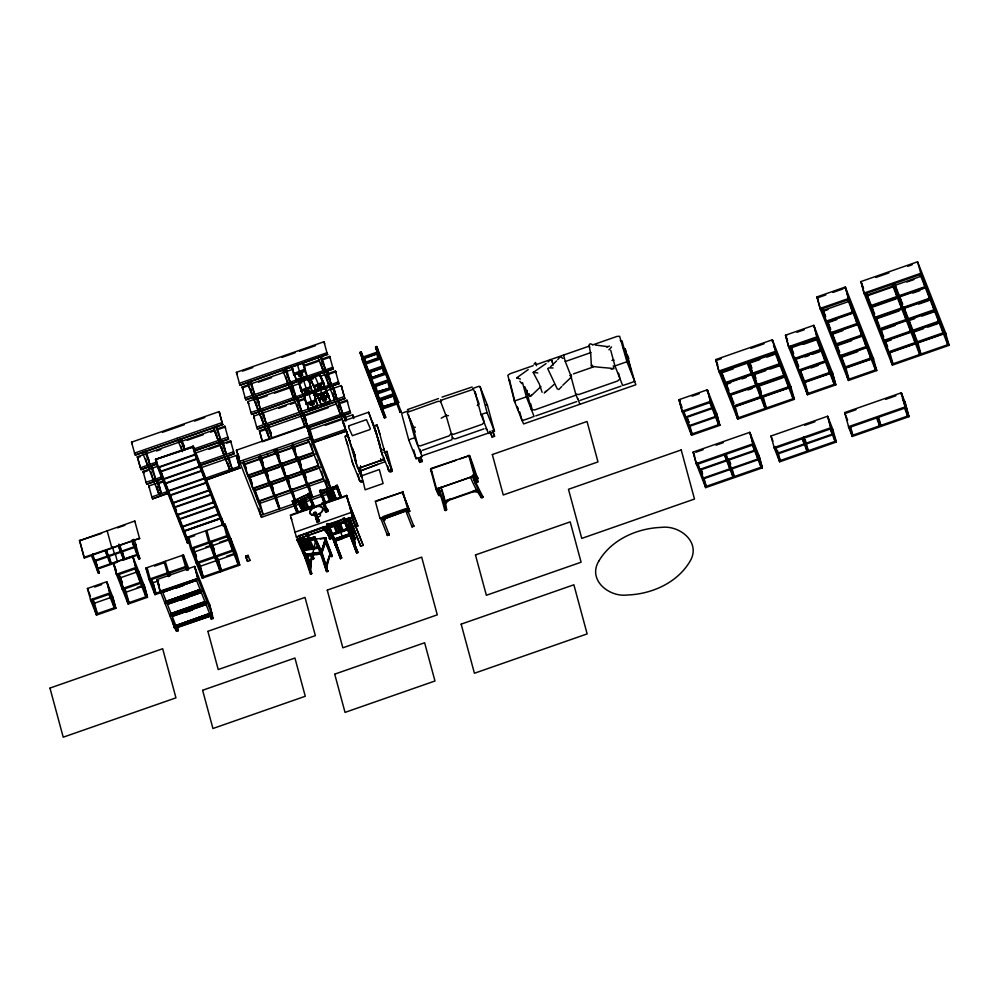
<?xml version="1.0" encoding="UTF-8"?>
<svg xmlns="http://www.w3.org/2000/svg" width="999" height="999" viewBox="0 0 999 999"><rect width="100%" height="100%" fill="white"/><g stroke="black" fill="none" stroke-linecap="round" stroke-linejoin="round"><path stroke-width="1.5" d="M324.9 540.821L331.119 556.593L332.317 556.418L325.724 538.399L325.986 541.171L321.903 552.859M308.853 540.471L310.077 540.034L313.624 547.976L312.412 548.176L308.853 540.471L310.077 540.034M312.412 548.176L308.866 540.247M313.624 547.976L312.437 547.952M303.971 551.96L305.457 540.596M304.533 549.587L305.269 543.906M309.702 567.245L311.888 555.319L310.452 569.73L311.888 555.319M306.268 555.656L311.601 573.776L310.402 573.938L304.77 557.005L297.078 540.122L297.215 539.198L298.414 539.023L305.469 553.646L305.207 554.882L298.414 539.023M298.476 540.047L298.539 539.572A99.538 67.308 -24.9 0 0 313.561 537.425L313.486 537.887A99.538 67.308 -24.9 0 1 298.476 540.047L299.263 541.745A99.538 67.308 -24.9 0 0 314.285 539.597L314.348 539.123A99.538 67.308 -24.9 0 1 311.825 539.61M299.263 541.745L299.325 541.283A99.538 67.308 -24.9 0 0 301.81 541.046M318.244 548.151A99.538 67.308 -24.9 0 1 303.221 550.299L302.897 548.988A99.538 67.308 -24.9 0 0 317.919 546.828L318.306 547.677A99.538 67.308 -24.9 0 1 313.274 548.601M303.221 550.299L302.897 548.988M306.169 540.884L307.405 540.484L310.939 548.414L309.74 548.588L306.169 540.884L307.367 540.709L310.939 548.414M309.74 548.588L306.206 540.646M320.242 552.784L313.436 536.875L314.648 536.7L321.69 551.323L327.822 571.453L326.623 571.615L320.03 552.247L320.304 551.011L321.815 550.799L325.874 537.674L312.749 539.547M327.822 571.453L322.19 554.52L314.648 536.7M317.919 546.828L317.844 547.302A99.538 67.308 -24.9 0 1 302.834 549.45M307.03 548.913L303.509 540.971L307.03 548.913L308.279 548.538L304.707 540.834L308.229 548.776M509.44 379.82L514.66 400.537M509.378 380.981L509.552 380.107M313.361 513.848L315.172 512.225M311.601 573.776L305.007 554.395L305.282 553.159L303.783 553.384M316.633 554.507L321.141 553.871L306.119 556.018M316.446 512.612L315.672 514.048L313.311 513.711L314.148 512.425L316.059 512.3M316.77 520.429L316.97 522.315L319.505 521.428L318.644 519.53L316.046 519.305L317.32 518.156M322.178 502.959L323.414 504.308L325.224 502.672L323.838 501.998L322.24 503.109M318.881 520.129L317.52 521.266M316.945 521.603L318.481 521.378L319.018 519.917M319.056 520.866L318.331 520.229M312.887 553.034L313.536 555.357L309.128 555.581M313.873 558.266L312.487 559.265L313.873 558.266L312.737 555.394M324.151 506.643C323.813 508.591 327.535 506.156 325.174 506.043M325.174 502.534L323.351 503.958L324.213 502.872L319.643 490.509L320.854 490.147L325.674 503.196M325.05 508.503L325.087 509.552L327.372 509.453L328.234 511.351L325.699 512.237L325.499 510.352M326.348 508.304L325.274 507.867L325.075 508.741M327.497 510.514L327.747 509.827M327.697 510.776L327.048 510.152M320.217 552.722L320.492 551.485L313.436 536.875M331.119 556.593L331.293 555.769M420.829 451.411L420.641 452.922M326.149 565.034L330.507 552.659L326.673 567.407L325.724 566.408M326.074 567.494L330.507 552.659M320.492 551.485L322.003 551.273L325.874 537.674M324.812 540.609L321.391 551.361L322.153 553.271M321.978 552.01L324.962 542.594M310.402 573.938L311.838 573.076M326.623 571.615L321.753 554.957M291.146 518.194L291.708 519.517M294.855 532.217L351.311 512.4L352.172 514.635M542.107 392.27L539.248 383.828L533.191 372.465L546.078 363.574M382.355 455.569L379.42 442.507M448.501 415.671L445.954 415.522L440.596 401.473L442.445 399.787L472.889 389.46L473.788 389.885L479.133 403.933L477.285 405.619M445.954 415.522L441.221 418.206M533.953 364.298L535.501 362.487L536.488 365.696M557.767 359.59L560.177 356.693L562.924 358.366M527.222 390.409L526.585 391.558L531.505 409.752L534.752 409.915L575.162 395.429L575.799 394.293L570.879 376.086L571.515 374.95M620.092 378.833L617.482 381.044L579.045 394.455L575.799 394.293L577.847 399.5M135.04 521.728L134.753 521.016L79.383 540.746L101.586 533.404M84.078 557.317L84.366 558.029L139.735 538.299L84.078 557.317L79.483 540.309M529.02 393.531L529.745 396.603L531.568 394.93M383.516 458.641L383.391 457.455L384.103 459.64L381.106 460.689L380.669 459.215M561.788 386.476L558.841 389.51L557.205 388.786L547.739 368.668L548.688 367.907L553.084 367.969M548.176 361.863L550.524 359.528L551.91 360.776L553.221 365.06M544.23 393.032L545.953 391.171M439.685 491.645L440.309 490.821M470.392 477.21L470.467 477.11A101.985 59.253 36.7 0 0 481.243 497.639L483.116 496.99A180.707 104.982 36.7 0 1 473.151 475.924M481.243 497.639L483.116 496.99M556.593 360.901L550.549 366.745M562.812 385.214L571.628 376.873M530.968 395.991L540.934 386.513M592.17 365.11C586.663 367.058 612.1 367.757 613.91 368.881L613.336 365.784M545.079 392.407L554.133 384.415M446.64 500.387L444.567 502.46L445.129 503.883L450.324 498.701M445.479 502.634L448.588 499.512M437.899 488.236A180.707 117.383 -72.5 0 1 444.755 510.389L446.628 509.727A101.985 66.246 -72.5 0 0 440.996 487.475L440.871 487.437M475.836 474.4A180.707 117.383 -72.5 0 0 478.059 478.246L476.186 478.908A101.985 66.246 -72.5 0 1 473.826 475.786M608.915 349.875L611.575 346.94M324.313 505.531C322.49 507.005 326.611 506.755 325.399 505.382M316.296 513.286L313.761 514.173M315.584 515.621C314.036 518.231 319.131 514.76 315.472 515.671C312.887 515.134 317.957 513.449 316.046 515.472M324.975 508.828C329.308 508.229 322.802 506.905 325.349 508.316M326.548 508.091L324.762 508.716M316.308 517.569L316.034 518.806L317.819 518.181M316.546 517.957L316.358 518.831M325.836 509.677L325.137 510.739L325.724 511.463L327.197 511.301M316.671 518.269C315.359 520.579 319.88 517.532 316.995 517.332M326.386 509.365L326.973 508.454L326.036 508.079M325.412 510.576L325.986 509.915M326.086 510.489L325.387 511.113L326.323 511.188M317.108 519.755L316.408 520.829L317.008 521.54M317.657 519.443L318.256 518.531L317.158 518.094M327.622 510.389L326.236 511.188M316.695 520.666L317.944 519.755L319.093 520.329M317.357 520.566L316.671 521.191L317.607 521.278M528.221 369.568L516.72 377.834L520.404 379.033M630.893 370.192L625.199 349.101M407.392 409.615L438.486 398.576M591.358 366.196L590.771 354.295L589.048 345.017L590.172 343.781L592.257 344.43M576.698 401.598L535.776 415.896M620.991 386.138L580.069 400.424M516.72 377.834L517.869 377.634M298.426 501.086L299.65 500.661L303.459 509.915C298.701 510.439 295.042 489.148 302.322 510.477M298.526 501.211L299.65 500.661M302.222 510.339L303.459 509.915M297.302 513.449L292.183 500.986L293.694 500.974L298.376 512.287M313.349 507.529L307.655 493.693L309.153 493.681L314.435 506.406M292.183 500.986L293.694 500.974A99.538 49.413 -22.3 0 1 307.917 494.23L309.153 493.681M304.845 509.24L300.949 499.85L302.098 499.313L305.981 508.703L304.757 509.103L305.981 508.703M323.876 529.083L329.146 535.352L323.351 528.858M330.956 538.711L329.408 538.611L330.956 538.711L326.598 528.034M514.373 401.049L526.361 396.853L534.053 416.383A84.878 68.169 -15.1 0 1 522.065 420.567L514.373 401.049L507.842 375.337L510.052 373.738L533.191 365.671M614.947 365.934L626.947 361.75L634.64 381.281A84.878 68.169 -15.1 0 1 622.639 385.464L614.947 365.934L610.726 350.312M303.621 498.788L304.782 498.264L303.621 498.788L307.43 508.041L308.591 507.517L304.707 498.126M376.598 434.003L368.668 412.212L342.545 421.341L353.072 450.699L356.556 464.572M368.631 412.237L379.145 441.595M310.339 378.946L310.789 380.157L310.277 378.908L320.03 374.85L323.314 382.018L323.726 383.141L314.048 387.175L313.574 385.989L323.289 381.93M319.268 375.512L320.279 375.374L323.726 383.141M310.577 379.508L310.664 379.895M320.429 375.849L319.705 375.287M320.542 376.086L320.03 374.85M313.436 385.826L314.31 385.352L314.36 386.788M323.676 382.904L313.911 386.95L313.536 385.989M310.277 378.908L315.434 389.872L324.525 386.076L320.279 376.398L324.525 386.076M315.821 392.969L316.009 392.157M325.686 389.16L325.187 387.924L328.871 396.216L319.193 400.249L318.718 399.063L319.068 400.05L328.708 395.716M327.884 394.955L330.282 400.686L321.191 404.483L315.484 392.02M328.459 395.092L328.421 395.117C324.151 398.514 316.945 396.615 319.518 399.862M319.056 400.025L328.821 395.954M338.698 522.777L339.885 522.34L343.132 530.344L341.933 530.794L338.773 522.989L339.885 522.34M239.448 383.416L236.401 372.34L323.938 341.77L324.7 343.681M242.52 371.141L252.735 367.57M281.918 357.392L295.055 352.809M299.425 351.273L315.472 345.679M240.11 385.214L327.56 354.295L240.11 385.214L239.36 383.304L326.91 352.747L327.66 354.657M245.205 398.027L242.158 386.938L293.219 369.118M303.434 365.547L319.48 359.952M322.402 358.928L329.695 356.381L330.444 358.291M284.74 372.34L287.138 371.503L289.985 381.855L287.587 382.692L282.58 369.967M248.276 385.751L242.445 387.787L243.007 389.21L242.158 386.938M258.491 382.18L271.616 377.597M303.721 366.396L319.767 360.789M324.151 359.265L329.982 357.217M293.831 373.351L296.191 379.682L307.055 375.899L303.234 363.474M303.309 363.199L305.419 370.941L293.956 374.95L293.444 373.763L304.832 369.168L304.071 370.055L307.055 375.899M361.151 351.985L385.489 416.745L385.676 417.482L384.478 417.894L359.952 352.397L361.151 351.985L376.361 390.821M375.537 346.965L376.748 346.541L398.701 402.522L397.502 402.947L375.537 346.965L400.075 412.45L401.273 412.038L401.074 411.301L399.875 411.713L400.075 412.45M360.527 354.083L361.725 353.671M322.677 369.493L325.075 368.656L320.404 356.805M250.462 388.761L251.923 394.193L247.252 382.342L252.21 395.042L254.608 394.205L251.76 383.853M317.957 357.617L322.964 370.342L325.362 369.505L322.515 359.153M287.525 383.254L290.434 382.242M296.278 380.194L306.481 376.635M376.511 353.122L378.072 358.579L377.822 357.967L365.834 362.162L364.523 357.317L376.511 353.122L376.76 353.733L364.76 357.929M377.247 353.271L378.446 352.847L376.748 346.541M364.71 357.792L376.71 353.609M361.85 359.003L363.049 358.579M245.866 399.825L333.316 368.893L245.866 399.825L245.117 397.914L332.667 367.357L333.416 369.255M375.562 354.545L364.897 358.266L364.523 357.317M300.899 390.197L298.751 382.58L308.716 379.108L309.178 380.369M298.901 383.141L299.675 382.292L299.6 383.429M134.603 453.246L131.543 442.17L219.093 411.613L219.942 413.873M250.961 412.637L247.902 401.548L253.746 399.513M256.656 398.489L301.898 382.704M307.729 380.669L313.561 378.633M320.854 376.086L335.452 370.991L336.201 372.889M299.213 383.841L298.751 382.58M255.107 399.288L257.505 398.451L256.481 395.741M162.475 432.317L184.353 424.675M194.568 421.103L204.783 417.545M259.865 398.314L267.158 395.766M274.45 393.219L290.509 387.624M328.446 374.375L335.739 371.828M367.357 362.175L378.009 358.454M379.22 358.291L364.835 363.311L365.209 364.26L379.595 359.24L377.522 351.973L363.124 357.005L365.209 364.26M374.2 360.314L378.196 358.928M300.687 389.585L301.848 390.172M301.373 390.309L302.734 394.018L312.025 390.771L309.84 386.95L310.751 386.451M301.174 391.108L311.139 387.612M301.298 391.321L311.201 387.862L310.764 386.65L300.786 390.134L301.298 391.321L299.001 383.204M328.434 384.103L330.831 383.266L326.161 371.403M257.68 408.803L253.009 396.94L257.967 409.64L260.364 408.803L257.505 398.451M288.336 384.578L293.344 397.29L295.741 396.453L292.882 386.101M323.713 372.227L328.721 384.94L331.119 384.103L328.271 373.751M219.093 411.613L222.053 422.577L134.503 453.146L135.265 455.044L222.802 424.488L135.265 455.044M258.154 410.127L260.552 409.278M303.484 394.293L310.776 391.745M315.16 390.222L325.374 386.663M371.828 377.709L370.03 371.328L383.354 366.808M370.217 371.803L382.205 367.62M370.267 371.94L382.255 367.757L382.018 367.145L383.816 373.514M316.283 400.686L306.331 404.183L303.896 395.654L304.97 395.716M313.561 392.694L314.298 393.456M381.069 368.556L370.404 372.277L370.03 371.328M251.623 414.423L339.061 383.504L251.623 414.423L250.874 412.525L338.411 381.968L339.161 383.866M304.745 396.478L304.495 395.854M313.574 392.932L316.346 400.936L306.456 404.383L305.944 403.209L315.971 399.8L313.873 392.182M326.161 390.759L325.349 391.321L326.273 392.42M157.068 464.048L141.009 469.655L137.3 456.768L214.623 429.782M217.545 428.758L224.837 426.211L225.587 428.121M256.718 427.235L253.659 416.158L295.979 401.386M298.888 400.362L304.732 398.326M313.486 395.267L317.857 393.743M326.611 390.684L341.208 385.589L342.058 387.862M179.882 442.17L182.28 441.333L184.478 449.488M260.864 413.898L263.261 413.062L265.834 422.577M331.618 389.198L334.016 388.361L336.588 397.877L331.918 386.014L336.875 398.713L334.478 399.55L328.908 385.427M326.411 391.358L316.371 394.755L316.883 395.941L326.773 392.482L325.499 388.299M140.497 456.593L137.587 457.617L140.347 467.857L156.306 462.15M156.556 450.999L160.926 449.463M187.188 440.297L203.247 434.69M210.539 432.155L214.91 430.619M219.293 429.095L225.125 427.06M278.746 408.341L286.051 405.794M290.422 404.258L294.805 402.734M299.176 401.211L303.559 399.675M326.723 392.232L316.758 395.741L315.609 391.745M373.102 377.11L383.766 373.389L371.778 377.572M370.617 378.384L385.015 373.364L382.979 365.859L368.594 370.879L370.617 378.384L370.991 379.333L385.389 374.313L385.015 373.364M306.78 402.609L308.479 408.628L317.782 405.382L314.073 393.718L315.996 400.861M314.91 399.762L317.782 405.382M316.358 392.794L318.306 398.651L327.61 395.404L325.462 387.749M156.081 459.14L158.254 467.182L188.087 542.919L187.487 543.119L157.655 467.395L155.482 459.34L193.257 446.153L223.189 522.252L226.81 535.739L238.536 565.509M191.433 447.54L156.131 459.315L192.894 447.028M220.23 438.486L217.832 439.335L213.149 427.472M142.345 452.147L147.352 464.872L149.763 464.036L146.903 453.683M213.099 427.46L218.119 440.172L220.517 439.335L217.657 428.983M258.716 411.538L263.724 424.25L266.121 423.414L262.238 410.339M294.093 399.188L299.101 411.9L301.498 411.064L296.491 398.351M377.522 392.42L375.524 385.314L387.512 381.131L387.762 381.743L375.761 385.926L387.699 381.606M194.243 448.901L227.809 437.187L228.559 439.098L194.992 450.811M218.306 440.646L220.704 439.81M309.24 408.903L316.533 406.356M320.916 404.832L329.67 401.773M386.563 382.542L375.899 386.263L375.524 385.314M155.507 464.198L141.009 469.655M194.905 450.437L228.559 439.098M257.38 429.033L344.917 398.476L257.38 429.033L256.631 427.122L344.168 396.566L341.496 386.438M146.104 482.467L143.057 471.378L157.642 466.283M195.579 453.047L230.594 440.821L231.343 442.719M306.905 428.359L350.674 413.087L349.925 411.176L262.375 441.733L259.415 430.756L301.723 415.984M304.645 414.972L336.75 403.771M339.66 402.747L346.953 400.199L347.714 402.11M301.998 416.158L304.395 415.322L306.968 424.825L304.57 425.661M143.344 472.227L147.715 470.691M208.991 449.3L219.206 445.741M226.498 443.194L230.881 441.658M261.164 431.093L265.534 429.57M306.393 415.309L328.271 407.667M341.408 403.084L345.791 401.548M157.655 467.395L195.442 454.208L193.257 446.153M158.441 467.657L195.03 454.895M388.174 388.698L377.272 391.808L389.46 388.099M390.734 388.186L376.348 393.206L376.723 394.155L391.108 389.135L388.449 379.732L374.063 384.752L376.723 394.155M197.402 458.454L160.827 471.228L162.949 479.095L199.525 466.321L197.752 459.765M196.129 459.44L161.014 471.703L162.787 478.259M392.482 394.106L379.533 398.626L382.455 409.053L396.853 404.021L393.918 393.606M383.229 407.192L381.019 399.313L393.019 395.129L393.256 395.729L381.268 399.925M236.438 450.199L306.743 425.661L328.746 481.506L331.78 492.757L261.476 517.295L239.473 461.451L236.438 450.199L237.188 452.11M381.206 399.787L393.206 395.604M148.102 466.758L153.109 479.483L155.507 478.633L152.66 468.281M223.414 443.581L225.974 453.096L223.576 453.933L218.906 442.07L223.863 454.782L226.261 453.946L222.39 440.871M299.837 413.786L304.857 426.511L307.255 425.674L303.371 412.599M335.214 401.436L340.234 414.16L342.632 413.324L337.625 400.599M162.063 476.748L146.016 482.355L146.766 484.265L162.812 478.658M200 463.511L233.554 451.798L234.315 453.696L200.749 465.409M392.058 396.541L381.393 400.262L381.019 399.313M161.264 478.796L146.766 484.265M200.649 465.047L234.315 453.696M306.805 427.997L349.113 413.224M163.137 479.57L199.713 466.795M151.86 497.065L148.801 485.989L154.645 483.953M157.555 482.929L163.399 480.894M201.336 467.644L236.351 455.432L237.1 457.33M308.941 430.082L342.495 418.369M345.417 417.357L352.709 414.81L353.459 416.708M156.006 483.728L158.404 482.892L157.38 480.182M226.761 459.028L229.158 458.191L232.018 468.543L229.62 469.38L224.613 456.668L229.333 468.543L227.872 463.111M307.754 430.756L310.152 429.92L312.999 440.272L307.992 427.56L312.712 439.435M159.303 483.266L163.686 481.73M325.274 425.324L341.321 419.717M392.495 403.796L382.979 406.581L395.167 402.872M167.17 483.104L200.811 471.353M396.478 403.072L382.08 408.091L382.455 409.053M381.918 408.379L383.117 407.967M239.473 461.451L309.79 436.913L306.743 425.661M153.858 481.368L158.866 494.08L161.264 493.244L158.504 483.004L160.976 492.407L158.579 493.244L156.743 486.451M167.645 490.996L204.221 478.234L202.098 470.367L165.522 483.129L167.832 491.471L204.408 478.708M308.679 441.683L244.618 464.048L247.852 475.774L313.349 452.897M167.82 491.358L151.773 496.965L152.522 498.863L168.569 493.269M205.757 478.121L239.31 466.396L236.351 455.432M246.266 464.011L308.866 442.157M311.9 441.058L345.467 429.345M384.29 417.157L385.489 416.745M442.033 397.115L472.14 387.013M168.469 492.894L152.522 498.863M206.406 479.657L239.96 467.944L206.506 480.019M312.55 442.607L346.116 430.881M536.076 364.66L589.572 345.991M592.457 344.98L617.032 336.401L619.655 336.301L626.947 361.75M312.65 442.969L346.216 431.256M408.753 410.801L402.947 412.824A1.486 0.874 -21.5 0 0 401.773 414.173L408.791 440.109L416.108 458.691A21.316 17.12 -15.1 0 0 422.102 456.593L414.785 438.024L408.529 414.885M472.689 388.474L478.509 386.451A1.486 0.874 -21.5 0 1 480.132 386.813L487.45 405.394L494.455 431.331A21.316 17.12 -15.1 0 1 488.461 433.429L481.143 414.847L474.9 391.708L476.024 394.568M206.781 482.28L170.205 495.042L172.328 502.909L208.903 490.134L207.143 483.578M170.392 495.516L206.968 482.754M345.866 435.926L347.877 435.239L355.107 460.152M374.55 427.822L373.888 425.986L376.948 425.087L378.122 428.459M347.839 435.314L344.842 436.363L346.041 439.647M373.926 426.211L376.948 425.087M570.779 375.462L565.284 361.513L591.008 352.535M606.718 347.053L609.577 346.054M247.652 475.287L313.162 452.422L310.889 443.993M172.515 503.384L209.091 490.621M315.247 454.183L249.75 477.047L252.784 488.299L318.294 465.434L316.77 459.802M251.386 477.023L279.046 467.37M283.416 465.834L296.516 461.263M312.525 455.681L299.425 460.252L301.636 468.706M176.548 506.918L211.663 494.655M117.582 527.822L124.85 525.287M573.488 373.876L593.418 366.92M177.023 514.81L213.599 502.047L211.476 494.18L174.9 506.955L177.21 515.297L213.786 502.522M252.972 488.773L318.481 465.909M320.379 467.195L254.87 490.059L258.092 501.785L323.601 478.921M256.518 490.022L284.166 480.369M288.536 478.846L317.657 468.681M181.244 518.818L214.885 507.08M872.377 358.404L873.276 358.092L876.76 370.567L848.438 380.457L820.067 308.454L816.957 296.928L845.291 287.038L873.65 359.041M888.91 352.635L945.566 332.854L949.05 345.329L892.394 365.11L864.035 293.107L860.913 281.581L917.569 261.8L945.941 333.816M818.755 297.39L825.836 294.917M832.916 292.445L843.006 288.923M844.767 288.299L845.666 287.987L848.775 299.513L820.441 309.403L817.332 297.877M875.823 277.46L888.898 272.902M907.779 266.308L912.137 264.785M383.941 452.447L386.938 451.398L387.212 452.097M181.905 527.197L218.481 514.435M257.904 501.311L323.414 478.446L321.516 471.416M134.965 545.129L136.039 544.792L135.265 545.579M380.881 460.177L383.878 459.128M359.59 467.907L384.228 459.303L358.142 468.406M361.014 467.707L357.792 468.231L361.014 467.707L360.464 466.083M259.153 503.633L327.997 479.607L331.031 490.846L260.727 515.397L258.828 508.366M94.793 561.326L134.365 547.514M820.067 308.454L848.401 298.564L845.291 287.038M864.035 293.107L920.691 273.326L949.05 345.329M220.854 517.994L184.278 530.769L186.488 538.736M184.415 531.056L221.591 518.081M218.119 519.492L184.465 531.243L177.622 513.798M221.691 518.444L221.091 518.656L223.189 522.252M377.922 464.21L359.228 471.328L385.164 461.688M422.377 450.349L451.86 439.76L452.385 437.262L445.829 414.597M484.028 428.833L455.556 438.773L453.758 438.686L452.385 437.262M849.475 301.248L823.251 310.414L826.161 321.203L852.397 312.038L850.199 303.946M894.03 285.702L867.207 295.067L870.117 305.856L896.952 296.491L894.405 287.05M922.065 275.911L895.229 285.277L898.151 296.066L924.974 286.701L923.151 279.957M827.896 309.603L823.526 311.126L825.349 317.869M868.905 295.279L892.906 286.9M906.817 282.055L913.873 279.583M106.581 549.7L110.277 563.848L97.527 568.294L95.305 560.064M108.429 556.568L111.176 563.536L123.464 559.24L121.616 552.385M119.493 544.38L124.363 558.928L137.1 554.482L135.989 550.362M113.386 563.024L132.73 556.268L144.455 586.038L147.49 597.29L128.159 604.033L116.433 574.275L113.386 563.024L116.421 570.704M187.5 537.15L224.975 524.075L236.701 553.833L239.735 565.084L202.26 578.171L190.534 548.401L187.5 537.15L190.247 544.13M117.595 562.1L97.815 569.005L96.029 562.425L98.314 569.867C95.317 574 102.56 573.064 97.502 570.417M123.252 560.127L137.387 555.194M487.4 433.429L421.815 455.894M190.484 537.187L194.718 535.714M138.786 555.744C136.613 558.129 141.458 560.489 138.786 555.744L135.777 544.58L136.164 545.267M137.974 556.293L138.873 555.981M524.275 423.701L579.345 404.47M580.157 404.195L635.227 384.965M360.464 481.193L362.3 480.544L362.737 481.655L360.901 482.292L360.502 480.856M391.383 470.392L389.548 471.041L389.985 472.14L391.82 471.503L391.271 469.493L391.82 471.503M98.339 572.839L99.238 572.527M138.811 558.703L139.71 558.391M421.79 460.064L422.19 461.538L419.792 462.375L419.393 460.901L421.79 460.064L420.666 457.217M489.897 431.393L492.157 437.112L494.555 436.276L492.47 430.519M734.24 406.63L790.896 386.85L794.392 399.325L737.737 419.105L718.818 371.091L715.709 359.578L772.364 339.797L791.27 387.799M804.395 383.716L807.117 393.793L835.439 383.903L832.329 372.39L835.826 384.865L807.492 394.742L788.586 346.74L785.476 335.214L813.798 325.337L814.173 326.286L817.282 337.812L788.96 347.689L785.851 336.176L786.75 335.864M826.448 321.915L852.671 312.762L852.397 312.038M870.404 306.568L897.227 297.202M898.426 296.778L925.261 287.425L924.974 286.701M721.315 358.703L716.083 360.527L719.193 372.053L775.848 352.272L772.364 339.797M750.948 348.351L764.023 343.793M771.84 341.059L772.739 340.746M796.94 332.292L804.232 329.757M854.02 312.774L827.784 321.928L830.706 332.729L856.93 323.564L854.382 314.123M897.164 297.714L871.74 306.593L874.662 317.382L901.485 308.017L899.3 299.925M925.186 287.937L899.774 296.803L902.971 308.304L929.794 298.938L927.334 290.135M829.52 322.14L836.812 319.593M896.028 298.926L872.027 307.305L874.937 318.094L901.772 308.728M912.761 293.082L919.829 290.622M116.433 574.275L135.764 567.519L132.73 556.268M190.534 548.401L228.009 535.314L224.975 524.075M322.927 502.485L324.775 502.222M192.108 548.938L209.053 543.019M210.252 542.607L227.185 536.688M331.044 525.012L296.366 537.125L290.347 515.059L346.715 495.392L352.722 517.445L345.504 519.967M291.983 515.034L322.327 504.445M326.661 502.934L346.903 495.866M361.363 475.911L379.308 469.53L383.104 483.528L365.122 489.81L362.874 480.344L355.619 461.9M107.13 582.679L110.165 593.93L90.834 600.674L87.425 588.473L106.756 581.73L112.812 597.09L115.847 608.341L96.503 615.084L90.459 599.725L109.79 592.981L106.756 581.73M161.838 592.282L154.995 594.667L148.938 579.308L145.904 568.056L183.379 554.982L188.873 568.943M205.669 547.202L209.902 545.716M219.568 542.345L226.636 539.885M438.161 489.048A17.495 0.937 70.8 0 1 436.6 489.06L430.981 468.469L468.943 455.756A17.495 0.937 70.8 0 1 470.367 459.49M438.973 494.468A17.495 0.937 70.8 0 1 436.001 489.273L430.569 469.155L455.869 460.314M460.227 458.803L469.542 455.544A17.495 0.937 70.8 0 1 477.422 478.708A17.495 0.937 70.8 0 1 474.975 475.661L469.542 455.544M137.4 571.828L120.467 577.747L118.869 573.701M211.513 545.953L194.568 551.873L192.982 547.839M212.712 545.541L229.645 539.622M94.643 587.037L101.698 584.577M154.533 566.133L164.41 562.687M229.832 539.847L231.031 539.435L234.066 550.674L196.591 563.761L195.067 558.141M718.818 371.091L775.474 351.323L794.392 399.325M788.586 346.74L816.907 336.85L813.798 325.337M325.374 508.778L326.061 508.541M902.684 307.592L929.52 298.226M830.981 333.441L857.217 324.288L856.93 323.564M325.986 510.064L326.798 509.777M326.024 510.102L327.522 509.84M748.451 362.737L721.628 372.103L724.537 382.892L751.36 373.526L749.55 366.783M775.074 353.446L749.65 362.312L752.559 373.114L779.395 363.748L778.296 359.702M816.158 339.098L791.383 347.752L794.292 358.541L820.529 349.388L819.068 343.993M858.553 324.3L832.329 333.454L835.526 344.967L861.75 335.801L858.915 325.649M903.108 308.753L876.285 318.119L879.195 328.908L906.031 319.543L904.207 312.799M931.143 298.963L904.32 308.329L907.229 319.118L934.053 309.752L932.242 303.009M721.902 372.814L733.204 368.868M749.937 363.037L759.814 359.578M766.882 357.118L773.938 354.657M803.321 344.393L816.433 339.822M832.604 334.178L842.806 330.607M877.984 318.331L899.162 310.939M918.718 304.108L928.595 300.662M492.307 454.545L587.05 421.478L597.989 461.913L503.259 494.98L492.382 454.732M316.658 518.856L317.332 518.618M122.103 588.673L141.446 581.93M148.938 579.308L186.413 566.233L183.379 554.982M196.216 562.812L233.691 549.725L230.657 538.473M402.872 491.508L407.604 508.816L380.02 518.444L375.287 501.136L403.059 491.983L376.923 501.111M150.512 579.845L167.457 573.938M168.656 573.513L185.589 567.607M317.682 521.603L318.444 521.341M160.19 591.62L156.88 579.62L194.655 566.433L197.814 578.483L194.655 566.433M160.352 591.595L157.218 580.044M137.238 587.474L141.471 586.001M226.661 556.256L233.716 553.796M835.239 344.243L861.475 335.09M110.015 597.777L94.493 603.196L92.907 599.163M141.671 586.725L126.136 592.145L124.55 588.111M158.616 580.819L152.972 582.779L151.386 578.746M215.772 560.864L200.25 566.283L198.664 562.25M218.381 559.952L235.327 554.033M724.812 383.604L751.648 374.238L751.36 373.526M752.846 373.826L779.67 364.46M794.58 359.253L820.803 350.1M879.482 329.62L906.305 320.254M907.504 319.83L934.34 310.464L934.053 309.752M678.97 399.7L707.304 389.81L716.758 413.811L719.867 425.337L691.545 435.227L682.092 411.226L678.97 399.7L682.067 407.555M752.996 374.263L726.161 383.628L729.07 394.418L755.906 385.052L754.445 379.657M782.117 368.519L783.928 375.262L757.105 384.627L754.195 373.838L781.018 364.473M822.152 350.125L795.928 359.278L798.838 370.067L825.062 360.914L823.251 354.17M863.099 335.826L836.862 344.98L839.784 355.769L866.008 346.616L863.823 338.524M907.654 320.267L880.831 329.633L883.74 340.434L910.564 331.069L908.378 322.964M935.688 310.489L908.853 319.855L912.05 331.356L938.873 321.99L937.137 315.884M680.244 400.337L679.345 400.649L682.467 412.175L710.789 402.285L707.679 390.759L706.78 391.071M692.095 396.203L699.175 393.731M730.681 382.867L726.448 384.34L729.357 395.129L756.193 385.764L755.906 385.052M741.982 378.921L746.216 377.435M755.881 374.063L765.771 370.617M770.004 369.131L779.894 365.684M804.944 356.943L809.315 355.407M812.237 354.395L819.517 351.848M838.611 345.192L851.722 340.609M895.229 325.424L881.106 330.357L884.015 341.146L910.851 331.78M910.551 320.08L914.784 318.594M921.84 316.134L934.552 311.7M326.948 523.976L328.147 523.563L334.553 539.572L333.341 539.984L326.948 523.976L333.029 538.836M335.751 545.879L328.771 527.947L335.751 545.879L336.95 545.466L334.34 539.035L349.325 533.803L356.693 552.984L357.892 552.572L344.33 517.907L343.132 518.331L343.444 519.28A99.538 67.957 -22.1 0 1 328.459 524.512L327.185 524.825M344.33 517.907L344.58 518.743L343.369 519.168L349.538 534.34L350.736 533.916L357.892 552.572M299.263 535.714L322.952 527.047M345.329 519.23L349.538 517.769L360.701 546.228L363.099 545.392L362.699 543.931L352.185 517.232M327.972 525.549L296.366 537.125M343.868 520.004L352.535 516.97L346.715 495.392M336.051 523.738L337.25 523.314L340.472 531.331L339.273 531.743L336.101 523.951L337.25 523.314M436.001 489.273L474.975 475.661M245.654 556.193L248.052 555.357L249.9 560.514L247.502 561.351L245.654 556.193L247.502 561.351M339.885 523.326L347.165 520.791M326.773 528.558L350.562 520.254L300.287 538.199L325.474 529.408L324.35 526.56M328.971 528.683L334.078 540.634L333.329 538.736M348.464 521.878L348.564 521.041L355.532 538.973L354.333 539.398L349.25 526.498M246.041 557.654L248.439 556.818L248.052 555.357M160.002 591.146L197.964 578.433L155.819 593.306L152.772 582.055M127.785 603.084L147.115 596.341L144.081 585.089M176.523 587.862L176.186 586.825L182.53 584.615L182.879 585.639L176.523 587.862L176.261 587.187M176.199 586.937L182.542 584.727M162.625 592.032L196.503 580.207L200.162 589.61L166.284 601.435L162.725 592.395L196.503 580.207M162.675 592.207L196.553 580.382M911.762 330.644L938.598 321.278M176.486 587.699L182.879 585.639M682.092 411.226L710.414 401.336L707.304 389.81M757.392 385.352L784.215 375.986M799.125 370.779L825.349 361.626M840.059 356.493L866.295 347.327L866.008 346.616M383.641 516.371L393.618 512.899M395.042 512.4L405.007 508.916L412.05 526.91L413.848 526.273L413.549 525.187M756.118 386.276L730.706 395.154L733.616 405.944L760.451 396.578L759.352 392.532M784.153 376.498L758.728 385.364L761.65 396.153L788.473 386.788L787.387 382.742M825.236 362.15L800.461 370.804L803.383 381.593L829.607 372.44L827.422 364.335M867.631 347.352L841.408 356.506L844.605 368.007L870.828 358.853L867.994 348.701M912.199 331.793L885.364 341.159L888.273 351.948L915.109 342.582L913.286 335.839M940.221 322.015L913.398 331.381L916.308 342.17L943.131 332.804L941.32 326.061M352.147 518.406L355.469 526.848L357.867 526.011L346.953 497.839M747.926 389.947L752.16 388.474M783.016 377.697L759.015 386.076L761.925 396.878L788.76 387.512M810.951 367.957L818.231 365.409M841.682 357.217L857.716 351.623M891.295 339.91L885.651 341.883L888.198 351.323M923.563 328.646L913.673 332.093L916.22 341.533M927.796 327.16L937.674 323.713M383.416 520.491L385.214 519.867L384.915 518.768M403.097 493.918L409.79 511.276L407.992 511.913L406.93 509.203M331.568 525.062A99.538 67.957 -22.1 0 1 329.033 525.824L334.228 538.424L332.729 538.948L328.234 527.397M348.626 520.279L350.524 532.192L349.213 533.191L344.031 520.591M334.44 539.198L349.425 533.966M349.513 534.278L334.528 539.522L334.041 537.937M477.072 489.885L444.655 501.211L440.921 487.387M685.451 417.058L711.987 407.792M444.842 501.685L477.26 490.372M712.262 408.504L685.739 417.769L683.915 411.026M351.211 534.79L350.012 535.202L356.693 552.984M343.831 537.687L350.087 535.514L335.189 541.108L342.682 538.486L338.624 524.313M350.287 536.251L351.486 535.826M353.134 535.476L354.108 536.226L355.582 548.938L353.134 535.476L354.657 543.381M166.234 601.261L200.112 589.435M166.383 602.622L170.717 601.123M177.922 598.601L190.896 594.08M196.653 592.057L202.61 590.634L164.947 603.134M165.047 603.496L202.51 590.272M844.317 367.295L870.554 358.142M180.969 599.063L187.312 596.74L187.65 597.764L181.306 599.974L180.956 598.95L181.306 599.974M181.031 599.2L187.412 597.002M335.552 545.154L336.75 544.73L335.052 540.434M168.868 603.633L201.274 592.332L204.932 601.735L171.054 613.561L204.882 601.56M167.445 604.333L201.323 592.507M733.903 406.655L760.726 397.29L760.451 396.578M803.658 382.305L829.894 373.151M888.561 352.672L915.384 343.306M916.595 342.882L943.418 333.516L943.131 332.804M715.484 413.174L716.383 412.862L719.492 424.388L691.171 434.265M804.008 382.267L829.682 373.314M844.942 367.982L870.616 359.016M735.239 406.68L790.097 387.525M872.177 358.878L845.941 368.032L840.871 355.157M889.909 352.684L944.767 333.541M689.16 426.473L715.696 417.22M387.462 535.489L389.26 534.865L388.961 533.766L387.162 534.39L387.462 535.489L380.519 517.869M338.973 553.508L339.985 554.37L335.152 541.758L335.527 542.707L334.553 541.97L339.385 554.582M355.169 547.864L353.733 535.277M307.168 555.319L310.327 563.811L307.929 564.647L299.076 542.17M171.166 614.747L179.808 611.738M185.577 609.715L207.193 602.172L169.718 615.259M171.254 614.972L179.895 611.95M185.664 609.939L198.639 605.406M169.818 615.621L207.293 602.534M794.018 398.364L737.349 418.144L734.627 408.067M876.385 369.618L848.064 379.508L846.503 373.738M948.675 344.38L892.02 364.16L890.072 356.955M186.076 612.1L185.739 611.076L192.083 608.866L192.432 609.889L186.076 612.1L185.814 611.438L192.195 609.128M185.752 611.188L192.283 609.452M172.215 616.458L206.094 604.632M212.163 614.922L209.39 603.821M186.039 611.937L192.432 609.889M341.558 557.617L340.509 558.641L341.558 557.617L335.027 540.447M356.543 552.385L357.742 551.96M175.787 625.499L209.665 613.673M175.836 625.686L209.615 613.498L175.836 625.686L172.178 616.271L206.044 604.445L209.715 613.861M174.5 627.372L190.422 622.015M193.232 620.841L212.038 614.46M174.538 628.059L212.5 615.347L174.725 628.533L172.977 622.29M178.047 629.557L178.334 630.656L176.536 631.293L176.249 630.194L178.047 629.557L177.16 627.335M212.824 617.419L211.026 618.056L211.313 619.143L213.112 618.518L211.501 614.085L213.112 618.518M693.131 452.097L749.787 432.33L759.24 456.331L762.349 467.857L705.694 487.624L696.241 463.623L693.131 452.097L694.592 455.819M695.841 452.235L703.059 449.725M716.058 445.179L723.276 442.669M207.867 631.318L305.007 597.414L315.359 635.651L218.219 669.555L207.942 631.505M327.247 590.109L421.678 557.142L437.275 614.847L342.844 647.814L327.285 590.197M827.996 417.195L831.106 428.721L774.45 448.501L770.966 436.026L827.622 416.246L833.241 430.494M49.95 688.074L162.675 648.726L175.949 697.851L63.224 737.2L49.987 688.174M804.757 425.312L814.922 421.765M696.241 463.623L752.896 443.843L749.787 432.33M905.494 407.879L848.838 427.659L844.642 412.587L901.298 392.807L905.144 402.56L908.953 416.67L852.297 436.451L848.463 426.698L905.119 406.918L901.298 392.807M845.017 413.536L856.031 409.702M885.701 399.338L895.866 395.791M900.786 394.081L901.685 393.756L907.679 416.034L904.595 408.191M699.612 469.455L726.435 460.089L724.974 454.695M727.634 459.677L754.47 450.312L753.371 446.266M726.723 460.814L699.887 470.179L697.789 462.712M754.745 451.024L727.921 460.389L726.098 453.646M903.87 401.923L904.769 401.61L908.578 415.721L851.922 435.502M827.622 416.246L830.731 427.772L774.075 447.552L779.695 461.8L836.35 442.02L832.866 429.545M475.449 554.944L570.192 521.878L581.093 562.212L486.363 595.279L475.487 555.044M703.034 478.171L729.869 468.806L728.408 463.411M731.068 468.381L757.891 459.016L756.443 453.621M703.321 478.883L730.144 469.518M758.179 459.727L731.343 469.093L728.521 458.941M831.168 430.082L832.267 434.128L805.431 443.494L803.608 436.75M803.134 439.872L804.232 443.918L777.409 453.284L777.684 453.996L804.52 444.63M805.718 444.205L832.542 434.84L832.267 434.128M705.319 486.675L761.975 466.895L758.865 455.382L758.066 456.056M835.976 441.071L779.32 460.851L777.372 453.646M202.585 690.272L294.93 658.029L305.269 696.266L212.937 728.508L202.66 690.459M461.151 624.138L573.876 584.79L587.15 633.903L474.425 673.251L461.188 624.238M334.69 674.15L424.625 642.757L434.977 680.993L345.042 712.387L334.765 674.337M326.036 491.458L327.247 491.071L330.756 500.611L329.558 500.998L326.061 491.62L327.247 491.071M333.341 524.625L334.54 524.238L337.762 532.255L336.551 532.642L333.379 524.837L334.54 524.238M341.371 496.453L337.2 485.227L335.989 485.601L336.95 488.561A99.538 49.438 -20.4 0 0 321.828 493.106L321.79 492.782A99.538 49.438 -20.4 0 1 326.823 491.121M319.705 491.158L320.854 490.147M337.2 485.227L336.051 486.238L340.272 497.727M328.721 490.609L329.932 490.247L333.441 499.775L332.23 500.149L328.746 490.771L329.932 490.247M349.463 520.292L350.674 519.93M351.885 528.646L351.286 528.833L349.038 519.78M348.077 522.027L352.597 533.491L353.796 533.129L349.175 520.904M331.456 489.81L332.667 489.46L336.163 498.838L334.952 499.35L331.456 489.81L334.952 499.35M331.468 489.972L332.667 489.46M334.952 499.175L336.163 498.838M533.254 372.327L537.762 372.964M611.925 360.464L614.085 360.09M415.309 427.26L412.762 427.11L407.417 413.062L407.817 412.187L438.062 401.323L440.596 401.473M297.078 540.122L298.276 539.947M313.299 537.799L314.498 537.624M309.827 539.972L306.905 540.384A99.538 67.308 -24.9 0 0 309.315 540.047M320.229 538.985L326.061 538.149M309.777 548.351L310.976 548.189M305.007 554.395L320.03 552.247M315.796 553.021L305.282 554.52L306.031 556.431M304.021 555.107L321.441 552.609M304.77 557.005L305.969 556.843M320.991 554.682L322.19 554.52M312.262 556.268L311.288 555.407M330.894 553.608L329.907 552.734M326.848 570.916L328.059 570.754M303.471 541.208L304.658 541.071M307.08 548.676L308.279 548.538M323.963 502.659C321.416 503.284 326.735 504.095 322.49 504.083L322.028 503.633M607.892 346.653L595.254 345.017M326.661 509.665L327.822 510.252M325.662 511.513L326.398 511.575M317.033 517.782L317.819 518.369M318.057 519.917L318.806 519.93M474.912 490.409L477.872 490.834L478.434 492.257L472.527 491.421M474.463 491.008L477.422 491.433M620.379 340.484L622.24 341.583M620.491 340.771L621.665 340.959M623.451 348.289L625.312 349.388L631.006 370.467M623.563 348.576L624.737 348.763M477.135 477.959L478.059 478.246M445.704 509.428L446.628 509.727M610.676 368.706L611.987 369.193M569.792 375.549L570.879 376.086M357.854 468.206L357.305 466.558L358.017 468.756M485.914 428.696L487.012 429.757M627.622 355.482L628.87 358.703M577.784 398.514L579.82 404.245M523.526 423.888L522.252 420.691M627.347 355.831L634.64 381.281M519.88 381.268L521.803 383.604M324.45 528.821L328.771 534.39M323.926 528.583L329.146 535.352M634.64 381.456L635.888 384.665M307.655 493.693L308.092 494.493A99.538 49.413 -22.3 0 0 293.768 501.248L293.581 500.986M312.974 506.543L313.149 506.818A99.538 49.413 -22.3 0 0 305.906 510.052M308.591 507.517L307.43 508.041M391.508 469.031L391.558 468.519M388.511 470.079L388.561 469.567M306.893 534.428L308.266 537.212M306.331 534.702L308.341 539.01M297.215 539.198L304.27 553.808M342.595 421.316L344.905 427.335M325.549 388.936L328.871 396.216M326.036 390.809L328.509 396.166M327.21 393.993L330.282 400.686M315.185 376.935L319.98 387.974M308.017 494.218L313.873 508.354M292.545 501.523L297.227 512.824M308.803 493.144L314.485 506.993M299.55 500.524L303.359 509.79M293.768 501.248L297.877 511.513M391.496 469.243L384.29 450.537M387.987 468.843L388.499 470.279M358.903 478.996L359.64 480.494L359.478 479.72M344.58 518.743L350.736 533.916M927.297 289.186L928.983 293.481M941.283 324.588L944.105 331.743M920.166 274.588L947.776 344.692L945.828 337.487M894.267 282.817L902.721 304.27M903.845 307.143L917.931 342.907L920.941 354.058L893.331 283.953M892.132 284.378L919.742 354.483L917.869 347.502M866.233 292.595L874.687 314.061M875.723 316.558L879.757 326.935M880.793 329.433L883.703 336.95M884.739 339.448L887.649 346.965M860.913 281.581L863.548 288.261M865.309 293.743L892.919 363.848L889.809 352.322M902.422 398.364L903.97 402.285M905.119 406.918L908.953 416.67M851.523 305.469L853.221 309.765M864.485 338.374L866.183 342.669M868.431 348.389L870.117 352.684M848.401 298.564L876.76 370.567M847.876 299.825L875.486 369.93L874.325 365.609M877.759 417.557L880.856 425.399L878.62 417.157M876.56 417.969L879.657 425.824L877.422 417.57M822.177 307.58L825.661 316.533M827.347 320.816L830.731 329.408M831.855 332.267L839.747 352.297M816.957 296.928L818.456 300.736M821.34 309.091L848.963 379.183L845.841 367.669M814.272 326.648L832.429 372.752L805.007 382.33L800.361 370.429M816.907 336.85L835.826 384.865M816.083 338.224L834.24 384.328L832.367 377.347M844.642 412.587L847.602 420.079M849.737 427.335L852.821 435.189L850.536 426.71M830.731 427.772L836.35 442.02M830.206 429.033L835.077 441.383L833.903 437.062M790.721 345.941L793.656 353.509M795.254 357.467L798.763 366.483M785.476 335.214L787.549 340.497M789.859 347.377L808.016 393.481L804.907 381.955M773.538 345.379L775.249 349.7M774.949 352.585L793.106 398.688L792.332 395.804M803.383 438.399L808.241 450.749L805.231 439.585M802.185 438.823L807.042 451.161L805.918 446.978M749.088 360.876L751.922 368.082M754.195 373.838L755.893 378.159M758.166 383.928L761.001 391.133M748.126 361.95L766.283 408.054L763.273 396.89M746.927 362.362L765.084 408.466L762.449 398.701M770.966 436.026L772.964 441.096M775.349 448.189L780.219 460.527L777.497 450.449M752.896 443.843L762.349 467.857M752.372 445.117L761.076 467.207L759.515 461.451M721.053 370.666L728.995 390.834M730.132 393.706L734.003 403.434M715.709 359.578L717.781 364.847M720.092 371.728L738.249 417.832L735.139 406.306M709.602 398.351L711.226 402.485M710.414 401.336L719.867 425.337M709.889 402.597L718.593 424.7L717.432 420.379M729.058 459.902L730.694 464.036M725.549 454.483L734.253 476.573L731.992 468.206M724.35 454.895L733.054 476.998L731.543 471.416M687.324 418.294L688.948 422.44M687.424 418.656L689.048 422.802M683.366 411.863L692.07 433.953L689.735 425.312M700.936 469.318L702.022 472.077M701.036 469.68L702.659 473.826M697.514 464.26L706.218 486.363L703.883 477.722M524.837 386.738L528.134 395.104M480.132 386.813L487.137 412.762L494.455 431.331M492.307 430.557L494.555 436.276M490.072 431.356L492.157 437.112M476.823 478.908A17.495 0.937 70.8 0 1 474.375 475.874L436.6 489.06M410.227 419.168L415.284 432.03M420.504 457.242L422.19 461.538M418.269 458.054L419.393 460.901M418.106 458.079L419.792 462.375M377.335 393.069L381.993 405.107M359.952 352.397L363.898 362.662M365.022 365.522L381.356 406.955M402.847 493.656L409.79 511.276M407.604 508.816L380.02 518.444M406.905 508.653L413.848 526.273M344.917 398.476L341.208 385.589M321.491 356.431L322.602 359.253M327.235 371.041L328.359 373.863M332.992 385.651L336.875 398.713M338.748 400.249L342.819 413.798M343.943 413.449L346.403 420.616M337.674 400.624L342.345 412.475M345.504 420.492L343.419 415.222L345.604 420.866M320.354 356.78L325.362 369.505M326.111 371.391L331.119 384.103M389.26 534.865L382.317 517.232M340.971 416.046L345.429 427.347M345.442 428.746L346.978 432.729M359.315 471.378L361.351 476.548M325.424 389.473L327.61 395.404M353.771 465.959L359.952 481.393L359.777 480.494M321.216 386.563L318.144 387.849M325.924 398.526L326.323 399.538M324.225 395.704L321.091 396.803M323.564 397.04L325.736 402.585M322.964 397.028L320.554 390.022M322.852 399.8L323.251 400.811M315.434 389.872L311.176 380.182L312.362 383.179M321.191 404.483L316.333 393.256L318.107 397.789M305.419 370.941L303.334 363.748M308.978 380.032L308.341 379.545L308.666 380.269M309.315 381.643L310.102 383.641M315.909 399.725L316.346 400.936M301.623 377.784L297.19 364.248M307.38 392.395L303.758 380.894M313.137 407.005L308.903 393.968M347.902 500.711L357.867 526.011M304.508 396.066L304.82 395.367M306.855 402.859L308.479 408.628M352.035 517.295L363.099 545.392M303.896 395.654L306.456 404.383M350.337 519.48L360.701 546.228M349.288 521.665L353.796 533.129M285.577 367.545L287.225 371.603M291.858 383.391L292.982 386.213M297.615 397.989L298.726 400.824M304.957 416.745L305.994 419.38M309.128 427.21L310.239 430.032M350.524 532.192L348.813 520.754M350.112 532.867L350.874 534.777L349.213 523.788M289.698 381.006L285.027 369.155L289.985 381.855M295.454 395.616L290.784 383.753L295.741 396.453M296.541 398.364L301.211 410.227M302.297 412.974L306.968 424.825M302.235 412.949L307.255 425.674M309.79 436.913L331.78 492.757M308.142 439.647L327.497 488.798M331.568 533.404L333.266 537.699M329.27 528.583L330.02 530.481M292.932 443.943L295.329 450.049M298.077 457.005L301.011 464.448M303.197 470.017L306.169 477.534M308.404 483.216L312.55 497.302L292.058 445.267M328.196 534.665L328.571 535.614M293.644 447.477L296.491 458.241M325.462 528.571L329.807 539.26M291.458 445.479L311.95 497.514L309.303 487.662M325.537 539.223L332.317 556.418M326.773 544.305L330.169 552.897M315.859 539.61L312.712 553.808M320.304 552.372L321.054 554.283M250.737 381.131L251.848 383.953M259.116 402.522L258.079 399.887L258.803 402.597M267.994 424.95L269.106 427.772M270.105 430.419L271.141 433.054M249.6 381.481L254.608 394.205M255.357 396.091L260.364 408.803M261.114 410.701L266.121 423.414M266.858 425.299L271.878 438.024L269.018 427.672M276.561 449.662L278.958 455.769M281.706 462.724L285.639 475.836M286.825 475.736L289.223 481.83M292.02 488.936L296.179 503.021L275.687 450.986M275.961 449.875L280.107 463.961M281.106 462.937L282.392 466.196M287.512 479.208L290.359 489.985M308.279 534.977L309.965 539.273M275.087 451.186L295.579 503.221L292.545 491.983M258.766 411.551L263.436 423.414M264.523 426.161L269.193 438.012L266.983 429.857M264.46 426.136L269.48 438.861M274.113 450.636L275.225 453.459L274.438 450.537M306.968 534.727L308.666 539.035M307.13 535.514L308.254 538.386M312 554.782L313.686 559.09M310.789 554.957L312.487 559.265M302.335 537.4L305.095 544.43L302.697 545.267L299.925 538.236M236.401 372.34L237.25 374.6L236.688 373.176M247.902 401.548L248.751 403.821L248.189 402.385M253.659 416.158L254.508 418.419L253.946 416.995M259.415 430.756L260.165 432.667M260.264 433.029L259.703 431.605L262.075 440.384M299.975 537.062L304.408 548.301M299.163 535.352L304.245 548.364M307.018 555.382L310.327 563.811M297.028 536.488L298.127 539.298M299.787 543.518L301.448 547.727M302.56 550.536L306.98 561.788M296.865 536.55L297.977 539.36M260.177 455.382L263.124 462.874M265.322 468.444L268.256 475.886M270.454 481.456L273.414 488.973M275.649 494.642L279.807 508.728L259.303 456.705M275.05 494.855L279.208 508.941L258.704 456.905M243.581 461.388L246.416 468.618M248.701 474.4L252.11 483.066M253.821 487.412L260.09 503.309L263.124 514.56L242.632 462.525M237.762 453.558L239.473 457.892M222.053 422.577L222.802 424.488M239.31 466.396L240.06 468.306M216.633 426.261L217.745 429.095M228.134 455.482L229.258 458.304M215.497 426.623L220.517 439.335M221.254 441.221L226.261 453.946M227.01 455.831L232.018 468.543M228.009 535.314L239.735 565.084M193.232 447.802L194.98 452.31M196.066 454.995L198.951 462.375M200.025 465.072L211.975 495.454M213.062 498.151L221.041 518.469M195.442 454.208L223.576 525.649M181.256 438.611L184.34 448.763M183.366 444.08L184.403 446.715M180.12 438.961L184.578 450.274M177.173 438.386L182.455 451.673L180.981 446.241M211.126 541.508L214.148 549.188M216.795 555.919L220.841 568.606M221.603 571.416L209.877 541.645L206.843 530.407M220.404 571.84L208.679 542.07L205.644 530.819M193.319 548.451L197.415 562.387M194.755 552.097L195.816 554.782M198.988 562.862L203.084 576.798L220.03 570.891L217.994 563.374M194.942 552.822L196.541 556.868M158.916 466.333L176.536 511.101M184.515 531.418L186.014 535.239M155.482 459.34L157.18 463.661M163.424 479.483L164.548 482.355M167.957 490.996L169.655 495.304M177.023 514.01L179.283 519.755M180.981 524.075L183.816 531.268M194.693 566.957L209.053 603.396M209.328 605.506L210.202 607.729M209.178 605.494L210.065 607.717M197.69 578.021L212.075 614.66L174.6 627.747L160.215 591.108M145.879 450.961L146.99 453.796M151.636 465.571L152.747 468.394M210.002 615.809L211.313 619.143M144.743 451.311L149.763 464.036M150.499 465.921L155.507 478.633M156.256 480.531L161.264 493.244M186.413 566.233L188.062 570.417M186.651 570.292L182.18 555.394M131.543 442.17L132.293 444.068M137.3 456.768L138.149 459.041M143.057 471.378L143.806 473.289M148.801 485.989L149.55 487.887M169.518 572.415L170.579 575.112M169.718 576.211L165.235 561.313M168.506 576.623L164.036 561.725M177.023 627.322L178.334 630.656M171.054 613.561L167.395 604.158L201.274 592.332M157.78 581.443L159.428 585.651M176.249 630.194L174.925 626.86L176.536 631.293M145.904 568.056L148.102 573.651M156.194 594.255L150.137 578.896L147.103 567.644M133.878 539.31L136.039 544.792M132.28 539.697L139.835 558.866M131.93 541.383L138.936 559.19M135.764 567.519L147.49 597.29M134.94 568.893L140.247 582.342L138.624 576.336M140.622 583.304L145.916 596.753L143.082 586.238M118.594 544.28L121.341 551.248M118.244 545.991L120.442 551.56L118.956 546.066M120.717 552.272L123.464 559.24M114.573 554.42L112.437 546.84M112 548.389L107.118 530.656M120.842 578.696L122.427 582.729M118.007 574.8L123.302 588.261L120.267 577.01M123.676 589.21L128.983 602.672L125.936 591.42M105.956 550.274L108.142 555.856M105.057 550.586L107.243 556.168L105.769 550.674M107.53 556.88L110.277 563.848M109.79 592.981L115.847 608.341M108.966 594.343L114.273 607.804L113.049 603.296M92.358 555.194L99.363 573.001M91.446 555.506L98.464 573.314M87.425 588.473L90.447 596.153M92.033 600.262L97.328 613.711L94.293 602.472M378.446 352.847L401.273 412.038M385.676 417.482L362.862 358.291L361.65 358.716L384.478 417.894M385.514 453.883L392.033 470.192L386.938 451.398M353.434 465.072L353.883 466.408M341.708 558.216L335.302 541.483L334.103 541.895L340.509 558.641M589.073 346.004L589.585 347.365M352.697 448.851L354.97 456.618M355.769 547.652L356.181 548.726M333.828 540.859L340.359 558.029M373.064 423.626L372.465 422.028M346.291 430.744L348.851 438.224A12.887 0.687 70.8 0 0 349.613 440.509M337.025 488.399L340.159 496.815M332.679 489.635L336.163 499.001M319.643 490.509L324.35 503.121M352.797 449.263L353.147 450.224M337.262 485.876L341.483 497.365M320.916 490.784L325.674 503.708M346.378 431.131L350.1 441.895M352.909 449.587L353.958 452.597M353.072 464.085L353.496 465.422M373.027 423.389L373.676 425.324M376.923 425.162L378.658 430.082M384.702 451.748L385.139 453.009M373.688 425.249L374.45 427.422M356.069 463.049L355.219 460.689M353.059 464.21L352.21 461.738M343.132 530.344L341.933 530.794M374.5 427.809L375.661 431.131M381.793 452.922L380.956 450.499M381.293 451.585L389.036 471.241L387.699 466.046M352.709 463.074L351.873 460.651M345.929 439.485L347.065 442.794M627.659 361.688L628.034 362.774M514.785 401.086L515.134 402.122M374.275 427.048L374.937 429.12A12.887 0.687 70.8 0 0 376.511 433.741M353.846 452.247L354.146 453.159M326.323 566.321L326.673 567.407M306.918 561.638L310.165 571.79M378.496 429.757L379.145 431.605M375.499 430.806L376.561 434.003M346.416 440.959L347.802 445.304M383.953 449.45L384.465 450.886M355.382 461.038L354.645 458.791M384.103 459.64L383.666 458.166M381.106 460.689L380.544 459.065M378.933 431.131L379.882 434.103M354.358 453.658L354.645 454.62M627.409 360.876L627.734 361.863M514.547 400.274L514.872 401.261M360.851 467.17L360.589 466.221M383.716 448.638L384.19 450M381.193 451.048L376.311 433.404M351.648 459.84L352.11 461.201M565.284 361.513L563.548 355.07M340.472 531.331L339.273 531.743M379.308 432.355L383.978 449.275L380.981 450.324L377.26 436.538M347.227 443.556L351.898 460.477M917.569 261.8L921.066 274.275L864.41 294.056L861.288 282.53M904.595 309.041L907.142 318.481M891.22 360.789L892.394 365.11M846.877 374.7L848.438 380.457M837.15 345.691L839.335 353.796M828.071 322.652L830.256 330.744M849.637 427.035L852.297 436.451M806.33 390.422L807.492 394.742M800.748 371.516L802.934 379.608M803.895 437.462L804.982 441.508M790.384 388.599L791.558 392.919M785.564 375.999L786.65 380.045M775.586 446.528L777.684 453.996M778.134 456.031L779.695 461.8M750.162 433.279L753.271 444.805L696.615 464.572L693.506 453.059M736.563 414.785L737.737 419.105M713.586 409.752L715.409 416.496L688.885 425.761L686.613 417.033M710.526 402.397L711.613 406.443M689.597 428.022L691.545 435.227M700.486 468.731L705.694 487.624M622.127 341.296L627.522 361.139M618.568 373.176L619.705 377.41M530.606 403.596L532.142 409.278M522.527 382.654L526.361 396.853M519.692 411.813L522.065 420.567M517.332 406.855L518.144 409.865L517.22 406.568M482.38 415.509L484.178 422.14L482.342 424.25L453.558 434.303L450.999 433.728L449.163 435.839L420.367 445.879L417.807 445.317L412.275 424.787M468.756 455.282L474.375 475.874M472.964 474.7L475.387 483.466M420.142 449.363L420.929 452.26M413.773 450.037L416.108 458.691M398.501 401.798L398.701 402.522M397.302 402.21L397.502 402.947M393.019 395.129L395.217 402.997M387.512 381.131L389.51 388.236M411.75 525.811L412.05 526.91M352.709 414.81L353.783 418.581M346.953 400.199L350.012 411.288M335.452 370.991L338.499 382.068M329.695 356.381L332.754 367.47M360.065 469.418L362 476.585M360.164 470.104L362.088 477.235M345.529 417.57L346.266 420.292M323.938 341.77L326.998 352.859M357.942 474.013L359.091 478.284M337.862 405.382L340.234 414.16M329.558 377.897L330.294 380.619M332.892 393.693L334.478 399.55M332.717 393.269L334.19 398.713M325.961 374.7L328.721 384.94M320.841 362.699L322.964 370.342M325.274 388.124L326.423 392.407M355.07 525.374L355.469 526.848M316.77 392.932L318.306 398.651M315.672 391.446L316.883 395.941M355.344 538.249L355.532 538.973M354.146 538.661L354.333 539.398M308.716 379.108L312.025 390.771M309.303 382.08L310.851 387.787L301.548 391.021L299.625 383.891M303.134 363.661L305.082 370.866M304.77 396.965L306.705 404.096M300.799 386.888L302.734 394.018M325.974 481.843L327.872 488.873M294.63 373.926L296.191 379.682M292.257 367.457L294.205 374.662M291.458 366.246L293.956 374.95M307.492 427.572L310.539 438.811L240.235 463.361L237.575 453.521M301.036 408.928L301.773 411.65M298.639 400.711L301.686 411.538M302.734 418.868L304.857 426.511M336.75 544.73L336.95 545.466M296.978 404.27L299.101 411.9M290.971 388.511L293.344 397.29M291.596 391.021L293.057 396.453M285.839 376.411L287.587 382.692M304.295 472.802L307.342 484.053M304.083 474.425L306.743 484.265M299.176 459.79L302.21 471.041M298.951 461.413L301.611 471.253M294.056 446.79L297.09 458.042M287.924 478.521L290.959 489.772M282.804 465.509L285.839 476.76M282.193 465.721L285.239 476.973M277.672 452.51L280.707 463.748M276.835 449.7L277.622 452.622M269.942 430.457L270.679 433.166M261.601 416.62L263.724 424.25M255.844 402.01L257.967 409.64M250.637 389.185L252.21 395.042M267.432 453.521L268.219 456.456M271.541 484.24L274.775 495.966M271.328 485.851L273.988 495.691M266.421 471.228L269.643 482.954M266.196 472.839L268.856 482.692M261.301 458.216L264.523 469.942M261.076 459.84L263.736 469.68M259.952 511.675L261.476 517.295M249.937 477.522L251.835 484.552M236.638 456.268L239.398 466.508M230.594 440.821L233.654 451.91M224.837 426.211L227.897 437.3M219.38 412.45L222.14 422.689M228.034 463.536L229.62 469.38M221.89 447.465L223.863 454.782M215.996 432.53L218.119 440.172M249.5 559.04L249.9 560.514M236.538 558.541L238.162 564.547L221.229 570.466L218.194 559.215M230.869 544.13L232.492 550.149M221.204 519.305L222.977 525.861L194.83 454.42L192.657 446.366M212.512 544.805L215.547 556.056M211.913 547.464L214.348 556.48M200.424 566.495L203.459 577.747L191.733 547.976L188.699 536.738M199.987 569.73L202.26 578.171M209.203 603.346L212.5 615.347M185.764 536.725L187.487 543.119M200.162 589.61L166.284 601.435M156.893 486.763L158.866 494.08M148.202 457.829L148.938 460.539M150.986 471.84L153.109 479.483M145.604 458.591L147.352 464.872M172.003 618.443L174.725 628.533M153.147 583.004L155.807 592.844M153.097 587.637L154.995 594.667M134.753 521.016L139.635 538.736M132.605 541.308L134.078 546.803L94.505 560.614L92.657 553.758M138.411 570.679L141.821 582.879L122.477 589.635L120.966 584.003M133.104 557.23L136.139 568.468L116.808 575.224L113.774 563.973M122.14 550.699L124.363 558.928M115.472 554.52L117.32 561.388M126.636 598.413L128.159 604.033M108.953 555.294L111.176 563.536M112.437 596.128L115.472 607.38L96.129 614.135L94.618 608.503M95.904 564.61L97.415 570.179M79.77 541.021L84.366 558.029M94.992 609.465L96.503 615.084M354.37 453.946L354.807 455.269M551.91 360.776L552.247 362.075M349.638 519.605L352.26 529.607M354.52 454.52L355.919 460.539M337.762 532.255L336.551 532.642M440.721 399.637L440.871 400.287M330.756 500.611L329.558 500.998M355.12 546.153L355.582 548.938M349.088 525.998L349.912 531.493M352.485 532.729L352.597 533.491M333.441 499.775L332.23 500.149M470.866 460.839A17.495 0.937 70.8 0 1 473.389 467.969M475.936 475.861A17.495 0.937 70.8 0 1 476.56 477.984M430.569 469.155A17.495 0.937 70.8 0 1 431.993 472.889M482.505 497.814A180.707 104.982 36.7 0 1 472.102 475.661M438.823 488.523A180.707 117.383 -72.5 0 1 445.666 510.676M314.036 515.397A6.993 4.146 -21.5 0 1 311.588 508.903A6.993 4.146 -21.5 0 1 322.565 507.592A6.993 4.146 -21.5 0 1 316.321 515.122M320.479 514.76A2.335 1.386 -21.5 0 1 319.006 516.72M318.244 516.982A2.335 1.386 -21.5 0 1 317.482 517.07M344.143 521.003A99.538 67.957 -22.1 0 1 329.158 526.236M342.607 531.181A99.538 67.957 -22.1 0 0 347.552 529.258L347.664 529.67A99.538 67.957 -22.1 0 1 332.679 534.902L332.555 534.49A99.538 67.957 -22.1 0 0 340.11 532.08M339.086 522.514A99.538 67.957 -22.1 0 1 336.588 523.414M343.331 518.868A99.538 67.957 -22.1 0 1 328.334 524.1M329.345 490.347A99.538 49.438 -20.4 0 1 334.39 488.911M336.151 486.163A99.538 49.438 -20.4 0 0 321.016 490.721L321.054 491.033A99.538 49.438 -20.4 0 1 336.188 486.488M340.447 497.939A99.538 49.438 -20.4 0 0 325.312 502.485L325.287 502.16A99.538 49.438 -20.4 0 1 340.409 497.614M299.126 500.661A99.538 49.413 -22.3 0 0 294.43 503.021L294.605 503.296A99.538 49.413 -22.3 0 1 308.928 496.54L308.753 496.266A99.538 49.413 -22.3 0 0 301.498 499.512M300.749 511.351A99.538 49.413 -22.3 0 1 312.737 505.794L312.55 505.519A99.538 49.413 -22.3 0 0 298.226 512.275M310.764 548.988A99.538 67.308 -24.9 0 1 305.769 549.6M485.826 405.02A1.486 0.874 -21.5 0 1 487.45 405.394M481.143 414.847A11.289 9.066 -15.1 0 1 487.137 412.762M408.791 440.109A11.289 9.066 -15.1 0 1 414.785 438.024M375.786 431.518A11.938 0.637 70.8 0 1 375.087 429.408M314.223 513.249C314.922 515.234 316.671 511.463 314.223 513.249M315.422 516.72C316.283 519.168 318.444 514.51 315.422 516.72M322.939 503.159C323.639 505.144 325.387 501.373 322.939 503.159M323.501 504.882C324.313 507.217 326.373 502.772 323.501 504.882M314.373 513.049C315.547 515.234 315.672 512.874 314.373 513.049M598.876 560.963C587.312 579.932 608.99 597.365 627.31 595.004C651.648 594.155 677.172 582.917 689.947 561.413C701.51 542.445 679.844 525.012 661.513 527.372C637.175 528.221 611.65 539.46 598.876 560.963M348.876 425.836L348.726 427.672L352.36 435.701L369.917 429.57L370.317 428.633L366.471 419.655L348.913 425.786M320.754 384.665L317.183 386.151L317.545 387.075L321.116 385.589L320.754 384.665M320.567 384.927L317.507 386.201L317.744 386.813L320.804 385.539L320.567 384.927M321.253 385.939L317.682 387.425L317.932 388.062L321.503 386.576L321.253 385.939M326.111 398.264L322.54 399.75L323.064 401.074L326.636 399.588L326.111 398.264M305.369 370.691L293.831 374.725L305.369 370.716M301.81 372.989L298.164 374.263L298.526 375.187L302.173 373.913L301.81 372.989M301.611 373.239L298.489 374.338L298.726 374.937L301.848 373.851L301.611 373.239M377.31 348.226L376.111 348.639L377.447 353.559L378.646 353.134L377.31 348.226M302.472 374.675L298.826 375.949L299.076 376.586L302.722 375.312L302.472 374.675M308.192 389.198L304.545 390.472L304.907 391.383L308.554 390.109L308.192 389.198M307.992 389.435L304.87 390.534L305.107 391.146L308.229 390.047L307.992 389.435M308.691 390.459L305.045 391.733L305.294 392.37L308.941 391.096L308.691 390.459M308.479 390.659L305.507 392.17L308.479 390.659M323.776 393.818L320.13 395.092L320.492 396.016L324.138 394.742L323.776 393.818M323.576 394.068L320.442 395.154L320.679 395.766L323.813 394.667L323.576 394.068M324.275 395.092L320.629 396.366L320.879 397.003L324.525 395.729L324.275 395.092M313.549 402.784L309.902 404.058L310.414 405.382L314.061 404.108L313.549 402.784M313.349 403.034L310.214 404.133L310.614 405.132L313.748 404.046L313.349 403.034M216.159 506.093L179.583 518.856L181.718 526.723L218.294 513.948L216.159 506.093M405.844 510.939L383.154 519.255L405.844 510.939M681.206 449.937L568.481 489.285L581.755 538.399L694.492 499.05L681.206 449.937M347.315 528.808L347.202 528.396A99.538 67.957 -22.1 0 1 332.205 533.628L332.33 534.04A99.538 67.957 -22.1 0 0 347.315 528.808M314.148 515.172A6.656 3.959 -21.5 0 0 322.677 508.566A6.656 3.959 -21.5 0 0 312.362 508.541A6.656 3.959 -21.5 0 0 314.148 515.172"/></g></svg>
